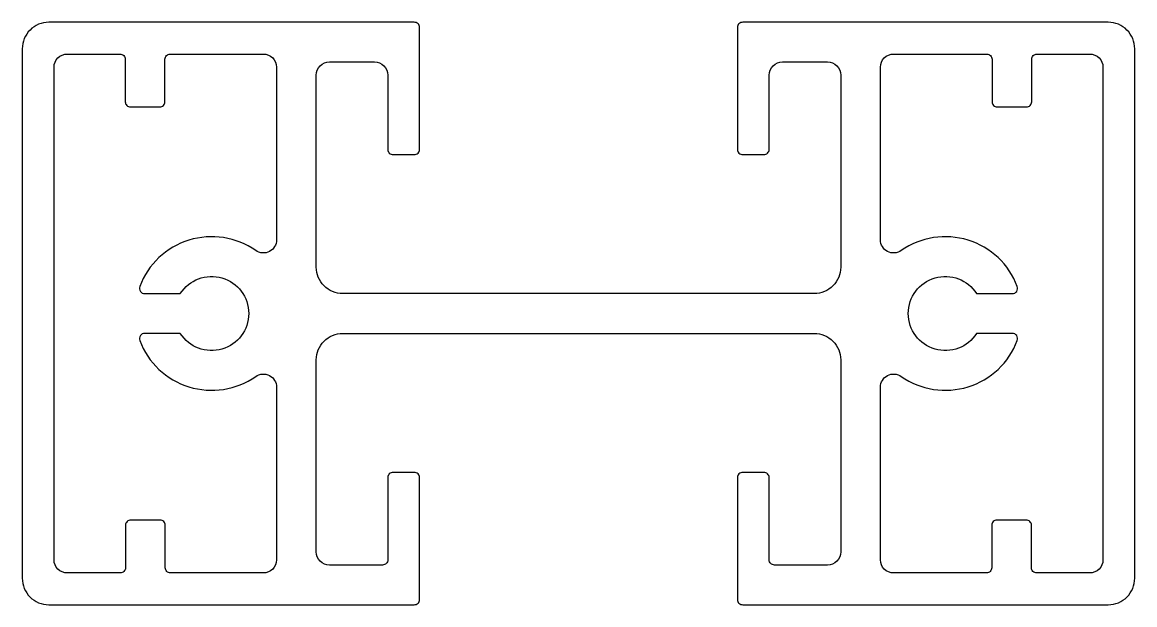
# Model space of a CAD drawing. Extents: x 738.4 to 780.4, y 520.4 to 542.4.
import ezdxf

# ---------------------------------------------------------------- set-up
doc = ezdxf.new("R2010")
doc.units = 0
doc.layers.get('0').update_dxf_attribs({"linetype": 'CONTINUOUS'})

msp = doc.modelspace()

# ---------------------------------------------------------------- linework, layer by layer
for points in [[(768.324, 532.13), (750.526, 532.13, -0.414214), (749.526, 533.13), (749.526, 540.38, -0.414214), (750.026, 540.88), (751.725, 540.88, -0.414214), (752.225, 540.38), (752.225, 537.58, 0.414214), (752.425, 537.38), (753.225, 537.38, 0.414214), (753.425, 537.58), (753.425, 542.18, 0.414214), (753.225, 542.38), (739.425, 542.38, 0.414214), (738.425, 541.38), (738.425, 521.38, 0.414214), (739.425, 520.38), (753.225, 520.38, 0.414214), (753.425, 520.58), (753.425, 525.18, 0.414214), (753.225, 525.38), (752.425, 525.38, 0.414214), (752.225, 525.18), (752.225, 522.08, -0.414214), (752.025, 521.88), (750.026, 521.88, -0.414214), (749.526, 522.38), (749.526, 529.63, -0.414214), (750.526, 530.63), (768.324, 530.63, -0.414214), (769.324, 529.63), (769.324, 522.38, -0.414214), (768.824, 521.88), (766.825, 521.88, -0.414214), (766.625, 522.08), (766.625, 525.18, 0.414214), (766.425, 525.38), (765.625, 525.38, 0.414214), (765.425, 525.18), (765.425, 520.58, 0.414214), (765.625, 520.38), (779.425, 520.38, 0.414214), (780.425, 521.38), (780.425, 541.38, 0.414214), (779.425, 542.38), (765.625, 542.38, 0.414214), (765.425, 542.18), (765.425, 537.58, 0.414214), (765.625, 537.38), (766.425, 537.38, 0.414214), (766.625, 537.58), (766.625, 540.38, -0.414214), (767.125, 540.88), (768.824, 540.88, -0.414214), (769.324, 540.38), (769.324, 533.13, -0.414214)], [(742.514, 539.18), (743.614, 539.18, 0.414214), (743.814, 539.38), (743.814, 540.98, -0.414214), (744.014, 541.18), (747.526, 541.18, -0.414214), (748.026, 540.68), (748.026, 534.165, -0.606899), (747.239, 533.755, 0.489968), (742.861, 532.401, 0.523903), (743.048, 532.13), (744.393, 532.13, -3.442879), (744.393, 530.63), (743.048, 530.63, 0.523903), (742.861, 530.36, 0.489968), (747.239, 529.005, -0.606899), (748.026, 528.596), (748.026, 522.08, -0.414214), (747.526, 521.58), (744.025, 521.58, -0.414214), (743.825, 521.78), (743.825, 523.38, 0.414214), (743.625, 523.58), (742.525, 523.58, 0.414214), (742.325, 523.38), (742.325, 521.78, -0.414214), (742.125, 521.58), (740.125, 521.58, -0.414214), (739.625, 522.08), (739.625, 540.68, -0.414214), (740.125, 541.18), (742.114, 541.18, -0.414214), (742.314, 540.98), (742.314, 539.38, 0.414214)], [(778.725, 541.18, -0.414214), (779.225, 540.68), (779.225, 522.08, -0.414214), (778.725, 521.58), (776.725, 521.58, -0.414214), (776.525, 521.78), (776.525, 523.38, 0.414214), (776.325, 523.58), (775.225, 523.58, 0.414214), (775.025, 523.38), (775.025, 521.78, -0.414214), (774.825, 521.58), (771.324, 521.58, -0.414214), (770.824, 522.08), (770.824, 528.596, -0.606899), (771.611, 529.005, 0.489968), (775.99, 530.36, 0.523903), (775.803, 530.63), (774.457, 530.63, -3.442879), (774.457, 532.13), (775.803, 532.13, 0.523903), (775.99, 532.401, 0.489968), (771.611, 533.755, -0.606899), (770.824, 534.165), (770.824, 540.68, -0.414214), (771.324, 541.18), (774.836, 541.18, -0.414214), (775.036, 540.98), (775.036, 539.38, 0.414214), (775.236, 539.18), (776.336, 539.18, 0.414214), (776.536, 539.38), (776.536, 540.98, -0.414214), (776.736, 541.18)]]:
    msp.add_lwpolyline(points, format="xyb", close=True)

doc.saveas('drawing.dxf')
